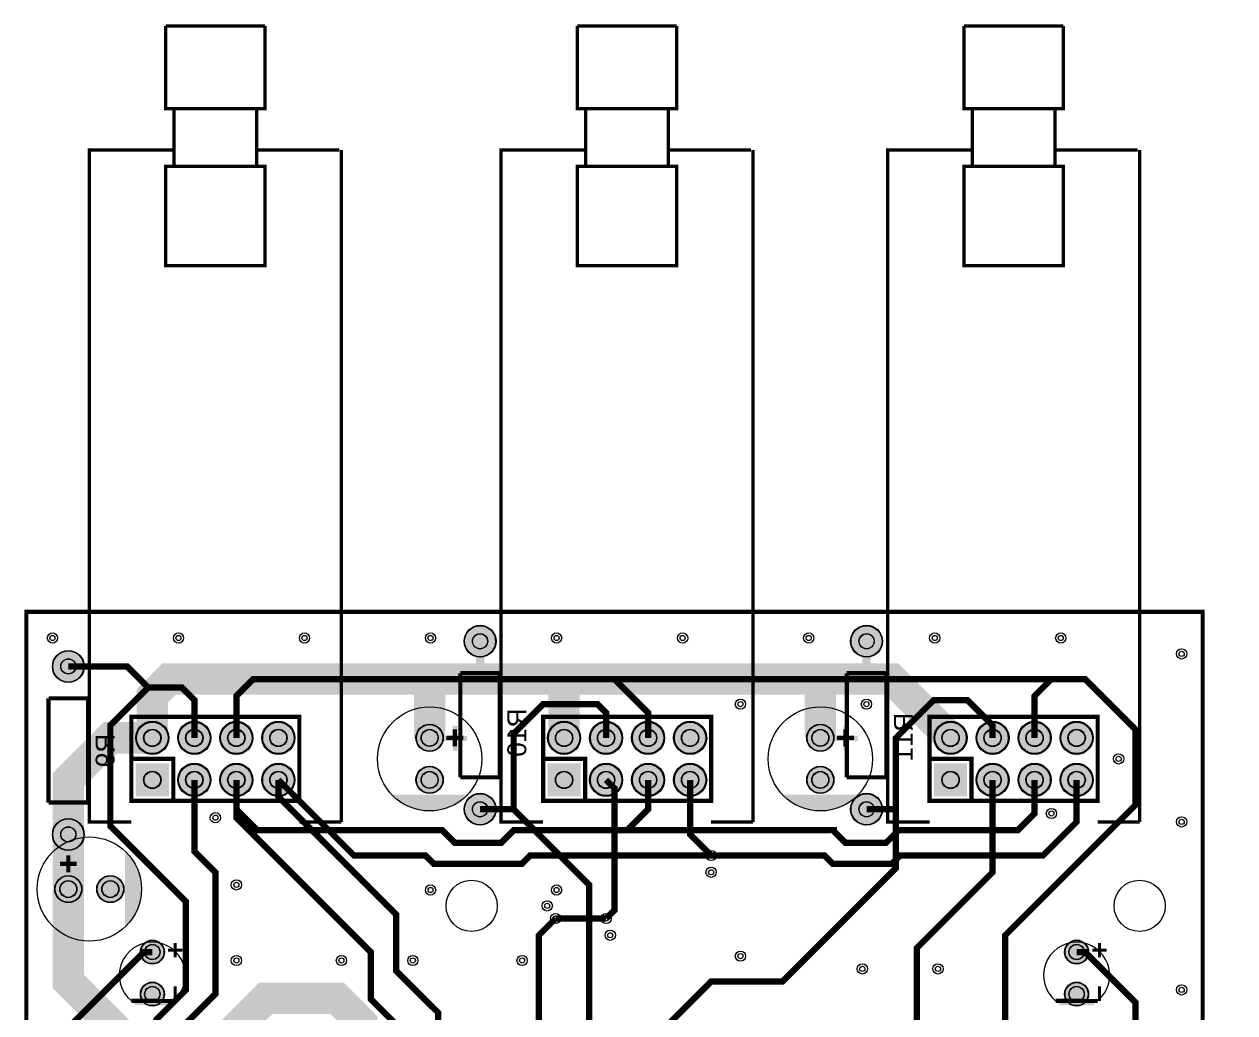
# Model space of a CAD drawing. Header units: millimetres. Extents: x -29 to 100, y 0 to 173.
# Drawn here: x -0.1 to 73.1, y 112.9 to 172.7 of the extents above; entities that cross this region are included whole.
import ezdxf

# ---------------------------------------------------------------- set-up
doc = ezdxf.new("R2010")
doc.units = ezdxf.units.MM
for name, color, linetype, true_color in [('BoardOutLine', 7, 'Continuous', 0xff00ff), ('BottomLayer', 7, 'Continuous', 0x0000ff), ('BottomSilkLayer', 7, 'Continuous', 0x66cc33), ('BottomSolderMaskLayer', 7, 'Continuous', 0xaa00ff), ('Document', 7, 'Continuous', 0xffffff), ('Hole', 7, 'Continuous', 0x222222), ('Inner2', 7, 'Continuous', 0x008000), ('Multi-Layer', 7, 'Continuous', 0xc0c0c0), ('TopLayer', 7, 'Continuous', 0xff0000), ('TopSilkLayer', 7, 'Continuous', 0xffcc00), ('TopSolderMaskLayer', 7, 'Continuous', 0x800080)]:
    doc.layers.add(name, color=color, linetype=linetype, true_color=true_color)
doc.styles.get("Standard").update_dxf_attribs({"font": 'arial.ttf'})

msp = doc.modelspace()

# ---------------------------------------------------------------- hatches: boundary and pattern name
at = {"layer": 'BottomSolderMaskLayer'}
for points in [[(26.467, 135.382, 1), (28.397, 135.382, 1)], [(49.835, 135.382, 1), (51.765, 135.382, 1)], [(1.575, 133.858, 1), (3.505, 133.858, 1)], [(6.619, 129.54, 1), (8.621, 129.54, 1)], [(9.159, 129.54, 1), (11.161, 129.54, 1)], [(11.699, 129.54, 1), (13.701, 129.54, 1)], [(14.239, 129.54, 1), (16.241, 129.54, 1)], [(23.559, 129.54, 1), (25.209, 129.54, 1)], [(31.511, 129.54, 1), (33.513, 129.54, 1)], [(34.051, 129.54, 1), (36.053, 129.54, 1)], [(36.591, 129.54, 1), (38.593, 129.54, 1)], [(39.131, 129.54, 1), (41.133, 129.54, 1)], [(47.181, 129.54, 1), (48.831, 129.54, 1)], [(54.879, 129.54, 1), (56.881, 129.54, 1)], [(57.419, 129.54, 1), (59.421, 129.54, 1)], [(59.959, 129.54, 1), (61.961, 129.54, 1)], [(62.499, 129.54, 1), (64.501, 129.54, 1)], [(6.619, 128.001), (8.621, 128.001), (8.621, 125.999), (6.619, 125.999)], [(9.159, 127, 1), (11.161, 127, 1)], [(11.699, 127, 1), (13.701, 127, 1)], [(14.239, 127, 1), (16.241, 127, 1)], [(23.559, 127, 1), (25.209, 127, 1)], [(31.511, 128.001), (33.513, 128.001), (33.513, 125.999), (31.511, 125.999)], [(34.051, 127, 1), (36.053, 127, 1)], [(36.591, 127, 1), (38.593, 127, 1)], [(39.131, 127, 1), (41.133, 127, 1)], [(47.181, 127, 1), (48.831, 127, 1)], [(54.879, 128.001), (56.881, 128.001), (56.881, 125.999), (54.879, 125.999)], [(57.419, 127, 1), (59.421, 127, 1)], [(59.959, 127, 1), (61.961, 127, 1)], [(62.499, 127, 1), (64.501, 127, 1)], [(26.467, 125.222, 1), (28.397, 125.222, 1)], [(49.835, 125.222, 1), (51.765, 125.222, 1)], [(1.575, 123.698, 1), (3.505, 123.698, 1)], [(1.715, 120.396, 1), (3.365, 120.396, 1)], [(4.255, 120.396, 1), (5.905, 120.396, 1)], [(6.895, 116.586, 1), (8.345, 116.586, 1)], [(62.775, 116.586, 1), (64.226, 116.586, 1)], [(6.895, 114.046, 1), (8.345, 114.046, 1)], [(62.775, 114.046, 1), (64.226, 114.046, 1)]]:
    msp.add_hatch(color=256, dxfattribs=at).paths.add_polyline_path(points)
at = {"layer": 'Document'}
for points in [[(25.136, 129.651), (26.636, 129.651), (26.636, 129.351), (25.136, 129.351)], [(26.084, 130.27), (26.084, 128.77), (25.784, 128.77), (25.784, 130.27)], [(48.758, 129.651), (50.258, 129.651), (50.258, 129.351), (48.758, 129.351)], [(49.706, 130.27), (49.706, 128.77), (49.406, 128.77), (49.406, 130.27)], [(2.429, 121.148), (2.429, 122.648), (2.729, 122.648), (2.729, 121.148)], [(1.81, 122.096), (3.31, 122.096), (3.31, 121.796), (1.81, 121.796)], [(9.096, 116.259), (9.096, 117.139), (8.906, 117.139), (8.906, 116.259)], [(64.976, 116.259), (64.976, 117.139), (64.786, 117.139), (64.786, 116.259)], [(9.441, 116.793), (8.561, 116.793), (8.561, 116.603), (9.441, 116.603)], [(65.321, 116.793), (64.441, 116.793), (64.441, 116.603), (65.321, 116.603)], [(9.096, 113.636), (9.096, 114.516), (8.906, 114.516), (8.906, 113.636)], [(64.976, 113.636), (64.976, 114.516), (64.786, 114.516), (64.786, 113.636)], [(8.68, 113.676), (6.56, 113.676), (6.56, 113.386), (6.57, 113.386), (8.68, 113.356)], [(64.56, 113.676), (62.44, 113.676), (62.44, 113.386), (62.45, 113.386), (64.56, 113.356)]]:
    msp.add_hatch(color=256, dxfattribs=at).paths.add_polyline_path(points)
at = {"layer": 'Multi-Layer'}
for points in [[(26.492, 135.382, 1), (28.372, 135.382, 1)], [(49.86, 135.382, 1), (51.74, 135.382, 1)], [(1.6, 133.858, 1), (3.48, 133.858, 1)], [(6.67, 129.54, 1), (8.57, 129.54, 1)], [(9.21, 129.54, 1), (11.11, 129.54, 1)], [(11.75, 129.54, 1), (13.65, 129.54, 1)], [(14.29, 129.54, 1), (16.19, 129.54, 1)], [(23.584, 129.54, 1), (25.184, 129.54, 1)], [(31.562, 129.54, 1), (33.462, 129.54, 1)], [(34.102, 129.54, 1), (36.002, 129.54, 1)], [(36.642, 129.54, 1), (38.542, 129.54, 1)], [(39.182, 129.54, 1), (41.082, 129.54, 1)], [(47.206, 129.54, 1), (48.806, 129.54, 1)], [(54.93, 129.54, 1), (56.83, 129.54, 1)], [(57.47, 129.54, 1), (59.37, 129.54, 1)], [(60.01, 129.54, 1), (61.91, 129.54, 1)], [(62.55, 129.54, 1), (64.45, 129.54, 1)], [(6.67, 127.95), (8.57, 127.95), (8.57, 126.05), (6.67, 126.05)], [(9.21, 127, 1), (11.11, 127, 1)], [(11.75, 127, 1), (13.65, 127, 1)], [(14.29, 127, 1), (16.19, 127, 1)], [(23.584, 127, 1), (25.184, 127, 1)], [(31.562, 127.95), (33.462, 127.95), (33.462, 126.05), (31.562, 126.05)], [(34.102, 127, 1), (36.002, 127, 1)], [(36.642, 127, 1), (38.542, 127, 1)], [(39.182, 127, 1), (41.082, 127, 1)], [(47.206, 127, 1), (48.806, 127, 1)], [(54.93, 127.95), (56.83, 127.95), (56.83, 126.05), (54.93, 126.05)], [(57.47, 127, 1), (59.37, 127, 1)], [(60.01, 127, 1), (61.91, 127, 1)], [(62.55, 127, 1), (64.45, 127, 1)], [(26.492, 125.222, 1), (28.372, 125.222, 1)], [(49.86, 125.222, 1), (51.74, 125.222, 1)], [(1.6, 123.698, 1), (3.48, 123.698, 1)], [(1.74, 120.396, 1), (3.34, 120.396, 1)], [(4.28, 120.396, 1), (5.88, 120.396, 1)], [(6.92, 116.586, 1), (8.32, 116.586, 1)], [(62.8, 116.586, 1), (64.2, 116.586, 1)], [(6.92, 114.046, 1), (8.32, 114.046, 1)], [(62.8, 114.046, 1), (64.2, 114.046, 1)]]:
    msp.add_hatch(color=256, dxfattribs=at).paths.add_polyline_path(points)
at = {"layer": 'TopSilkLayer'}
for points in [[(26.67, 126.111), (26.616, 126.053), (26.561, 125.996), (26.504, 125.941), (26.446, 125.887), (26.386, 125.835), (26.325, 125.784), (26.263, 125.735), (26.2, 125.687), (26.135, 125.642), (26.069, 125.597), (26.003, 125.555), (25.935, 125.514), (25.866, 125.475), (25.796, 125.438), (25.725, 125.402), (25.653, 125.369), (25.58, 125.337), (25.507, 125.307), (25.433, 125.279), (25.358, 125.253), (25.282, 125.229), (25.206, 125.207), (25.13, 125.187), (25.052, 125.169), (24.975, 125.152), (24.897, 125.138), (24.819, 125.126), (24.74, 125.116), (24.661, 125.108), (24.582, 125.102), (24.503, 125.098), (24.424, 125.096), (24.344, 125.096), (24.265, 125.098), (24.186, 125.102), (24.107, 125.108), (24.028, 125.116), (23.95, 125.126), (23.871, 125.138), (23.793, 125.152), (23.716, 125.169), (23.639, 125.187), (23.562, 125.207), (23.486, 125.229), (23.41, 125.253), (23.335, 125.279), (23.261, 125.307), (23.188, 125.337), (23.115, 125.369), (23.043, 125.402), (22.972, 125.438), (22.902, 125.475), (22.833, 125.514), (22.766, 125.555), (22.699, 125.597), (22.633, 125.642), (22.568, 125.687), (22.505, 125.735), (22.443, 125.784), (22.382, 125.835), (22.322, 125.887), (22.264, 125.941), (22.207, 125.996), (22.152, 126.053), (22.098, 126.111)], [(50.292, 126.111), (50.238, 126.053), (50.183, 125.996), (50.126, 125.941), (50.068, 125.887), (50.008, 125.835), (49.947, 125.784), (49.885, 125.735), (49.822, 125.687), (49.757, 125.642), (49.692, 125.597), (49.625, 125.555), (49.557, 125.514), (49.488, 125.475), (49.418, 125.438), (49.347, 125.402), (49.275, 125.369), (49.202, 125.337), (49.129, 125.307), (49.055, 125.279), (48.98, 125.253), (48.904, 125.229), (48.828, 125.207), (48.752, 125.187), (48.674, 125.169), (48.597, 125.152), (48.519, 125.138), (48.441, 125.126), (48.362, 125.116), (48.283, 125.108), (48.204, 125.102), (48.125, 125.098), (48.046, 125.096), (47.966, 125.096), (47.887, 125.098), (47.808, 125.102), (47.729, 125.108), (47.65, 125.116), (47.572, 125.126), (47.493, 125.138), (47.415, 125.152), (47.338, 125.169), (47.261, 125.187), (47.184, 125.207), (47.108, 125.229), (47.032, 125.253), (46.957, 125.279), (46.883, 125.307), (46.81, 125.337), (46.737, 125.369), (46.665, 125.402), (46.595, 125.438), (46.525, 125.475), (46.456, 125.514), (46.388, 125.555), (46.321, 125.597), (46.255, 125.642), (46.19, 125.687), (46.127, 125.735), (46.065, 125.784), (46.004, 125.835), (45.944, 125.887), (45.886, 125.941), (45.829, 125.996), (45.774, 126.053), (45.72, 126.111)], [(5.969, 122.682), (6.027, 122.628), (6.084, 122.573), (6.139, 122.516), (6.193, 122.458), (6.245, 122.399), (6.296, 122.338), (6.345, 122.275), (6.393, 122.212), (6.439, 122.147), (6.483, 122.082), (6.525, 122.015), (6.566, 121.947), (6.605, 121.878), (6.642, 121.808), (6.678, 121.737), (6.711, 121.665), (6.743, 121.592), (6.773, 121.519), (6.801, 121.445), (6.827, 121.37), (6.851, 121.295), (6.873, 121.218), (6.893, 121.142), (6.912, 121.065), (6.928, 120.987), (6.942, 120.909), (6.954, 120.831), (6.964, 120.752), (6.973, 120.673), (6.979, 120.594), (6.983, 120.515), (6.985, 120.436), (6.985, 120.357), (6.983, 120.277), (6.979, 120.198), (6.973, 120.119), (6.964, 120.04), (6.954, 119.962), (6.942, 119.883), (6.928, 119.805), (6.912, 119.728), (6.893, 119.651), (6.873, 119.574), (6.851, 119.498), (6.827, 119.422), (6.801, 119.348), (6.773, 119.273), (6.743, 119.2), (6.711, 119.127), (6.678, 119.056), (6.642, 118.985), (6.605, 118.915), (6.566, 118.846), (6.525, 118.778), (6.483, 118.711), (6.439, 118.645), (6.393, 118.58), (6.345, 118.517), (6.296, 118.455), (6.245, 118.394), (6.193, 118.334), (6.139, 118.276), (6.084, 118.219), (6.027, 118.164), (5.969, 118.11)]]:
    msp.add_hatch(color=256, dxfattribs=at).paths.add_polyline_path(points)
at = {"layer": 'TopSolderMaskLayer'}
for points in [[(26.467, 135.382, 1), (28.397, 135.382, 1)], [(49.835, 135.382, 1), (51.765, 135.382, 1)], [(1.575, 133.858, 1), (3.505, 133.858, 1)], [(6.619, 129.54, 1), (8.621, 129.54, 1)], [(9.159, 129.54, 1), (11.161, 129.54, 1)], [(11.699, 129.54, 1), (13.701, 129.54, 1)], [(14.239, 129.54, 1), (16.241, 129.54, 1)], [(23.559, 129.54, 1), (25.209, 129.54, 1)], [(31.511, 129.54, 1), (33.513, 129.54, 1)], [(34.051, 129.54, 1), (36.053, 129.54, 1)], [(36.591, 129.54, 1), (38.593, 129.54, 1)], [(39.131, 129.54, 1), (41.133, 129.54, 1)], [(47.181, 129.54, 1), (48.831, 129.54, 1)], [(54.879, 129.54, 1), (56.881, 129.54, 1)], [(57.419, 129.54, 1), (59.421, 129.54, 1)], [(59.959, 129.54, 1), (61.961, 129.54, 1)], [(62.499, 129.54, 1), (64.501, 129.54, 1)], [(6.619, 128.001), (8.621, 128.001), (8.621, 125.999), (6.619, 125.999)], [(9.159, 127, 1), (11.161, 127, 1)], [(11.699, 127, 1), (13.701, 127, 1)], [(14.239, 127, 1), (16.241, 127, 1)], [(23.559, 127, 1), (25.209, 127, 1)], [(31.511, 128.001), (33.513, 128.001), (33.513, 125.999), (31.511, 125.999)], [(34.051, 127, 1), (36.053, 127, 1)], [(36.591, 127, 1), (38.593, 127, 1)], [(39.131, 127, 1), (41.133, 127, 1)], [(47.181, 127, 1), (48.831, 127, 1)], [(54.879, 128.001), (56.881, 128.001), (56.881, 125.999), (54.879, 125.999)], [(57.419, 127, 1), (59.421, 127, 1)], [(59.959, 127, 1), (61.961, 127, 1)], [(62.499, 127, 1), (64.501, 127, 1)], [(26.467, 125.222, 1), (28.397, 125.222, 1)], [(49.835, 125.222, 1), (51.765, 125.222, 1)], [(1.575, 123.698, 1), (3.505, 123.698, 1)], [(1.715, 120.396, 1), (3.365, 120.396, 1)], [(4.255, 120.396, 1), (5.905, 120.396, 1)], [(6.895, 116.586, 1), (8.345, 116.586, 1)], [(62.775, 116.586, 1), (64.226, 116.586, 1)], [(6.895, 114.046, 1), (8.345, 114.046, 1)], [(62.775, 114.046, 1), (64.226, 114.046, 1)]]:
    msp.add_hatch(color=256, dxfattribs=at).paths.add_polyline_path(points)

# ---------------------------------------------------------------- linework, layer by layer
at = {"layer": 'BoardOutLine', "const_width": 0.254}
msp.add_lwpolyline([(0, 0), (71.12, 0), (71.12, 137.16), (0, 137.16), (0, 0)], close=True, dxfattribs=at)
at = {"layer": 'BottomLayer'}
for points, const_width in [([(2.54, 120.396), (2.54, 127), (5.08, 129.54), (7.62, 129.54)], 1.905), ([(63.5, 127), (63.5, 124.46), (61.468, 122.428), (52.837, 122.428), (52.329, 121.92), (48.768, 121.92), (48.26, 122.428), (30.467, 122.428), (29.959, 121.92), (24.638, 121.92), (24.13, 122.428), (19.812, 122.428), (15.24, 127)], 0.381), ([(11.938, 111.252), (6.096, 111.252), (2.54, 114.808), (2.54, 120.396)], 1.905), ([(32.004, 118.618), (35.052, 118.618)], 0.381), ([(11.938, 111.252), (14.478, 113.792), (18.796, 113.792), (20.28, 112.308), (20.28, 110.744)], 1.905)]:
    msp.add_lwpolyline(points, dxfattribs=dict(at, const_width=const_width))
at = {"layer": 'BottomSilkLayer', "const_width": 0.254}
for points in [[(28.626, 133.452), (26.238, 133.452)], [(26.238, 133.452), (26.238, 127.153)], [(28.626, 127.153), (28.626, 133.452)], [(51.994, 133.452), (49.606, 133.452)], [(49.606, 133.452), (49.606, 127.153)], [(51.994, 127.153), (51.994, 133.452)], [(3.734, 131.928), (1.346, 131.928)], [(1.346, 131.928), (1.346, 125.629)], [(3.734, 125.629), (3.734, 131.928)], [(26.238, 127.153), (28.626, 127.153)], [(49.606, 127.153), (51.994, 127.153)], [(1.346, 125.629), (3.734, 125.629)]]:
    msp.add_lwpolyline(points, dxfattribs=at)
at = {"layer": 'BottomSolderMaskLayer'}
for centre, radius in [((27.432, 135.382), 0.965), ((50.8, 135.382), 0.965), ((27.432, 135.382), 0.462), ((50.8, 135.382), 0.462), ((2.54, 133.858), 0.965), ((2.54, 133.858), 0.462), ((7.62, 129.54), 1.001), ((10.16, 129.54), 1.001), ((12.7, 129.54), 1.001), ((15.24, 129.54), 1.001), ((24.384, 129.54), 0.825), ((32.512, 129.54), 1.001), ((35.052, 129.54), 1.001), ((37.592, 129.54), 1.001), ((40.132, 129.54), 1.001), ((48.006, 129.54), 0.825), ((55.88, 129.54), 1.001), ((58.42, 129.54), 1.001), ((60.96, 129.54), 1.001), ((63.5, 129.54), 1.001), ((7.62, 129.54), 0.527), ((10.16, 129.54), 0.527), ((12.7, 129.54), 0.527), ((15.24, 129.54), 0.527), ((24.384, 129.54), 0.516), ((32.512, 129.54), 0.527), ((35.052, 129.54), 0.527), ((37.592, 129.54), 0.527), ((40.132, 129.54), 0.527), ((48.006, 129.54), 0.516), ((55.88, 129.54), 0.527), ((58.42, 129.54), 0.527), ((60.96, 129.54), 0.527), ((63.5, 129.54), 0.527), ((7.62, 127), 0.527), ((10.16, 127), 1.001), ((10.16, 127), 0.527), ((12.7, 127), 1.001), ((12.7, 127), 0.527), ((15.24, 127), 1.001), ((15.24, 127), 0.527), ((24.384, 127), 0.825), ((24.384, 127), 0.516), ((32.512, 127), 0.527), ((35.052, 127), 1.001), ((35.052, 127), 0.527), ((37.592, 127), 1.001), ((37.592, 127), 0.527), ((40.132, 127), 1.001), ((40.132, 127), 0.527), ((48.006, 127), 0.825), ((48.006, 127), 0.516), ((55.88, 127), 0.527), ((58.42, 127), 1.001), ((58.42, 127), 0.527), ((60.96, 127), 1.001), ((60.96, 127), 0.527), ((63.5, 127), 1.001), ((63.5, 127), 0.527), ((27.432, 125.222), 0.965), ((50.8, 125.222), 0.965), ((27.432, 125.222), 0.462), ((50.8, 125.222), 0.462), ((2.54, 123.698), 0.965), ((2.54, 123.698), 0.462), ((2.54, 120.396), 0.825), ((2.54, 120.396), 0.516), ((5.08, 120.396), 0.825), ((5.08, 120.396), 0.516), ((7.62, 116.586), 0.725), ((63.5, 116.586), 0.725), ((7.62, 116.586), 0.466), ((63.5, 116.586), 0.466), ((7.62, 114.046), 0.725), ((7.62, 114.046), 0.466), ((63.5, 114.046), 0.725), ((63.5, 114.046), 0.466)]:
    msp.add_circle(centre, radius, dxfattribs=at)
at = {"layer": 'Hole'}
for centre in [(1.58, 135.58), (9.2, 135.58), (16.82, 135.58), (24.44, 135.58), (32.06, 135.58), (39.68, 135.58), (47.3, 135.58), (54.92, 135.58), (62.54, 135.58), (69.85, 134.62), (43.172, 131.58), (50.792, 131.58), (66.04, 128.27), (11.43, 124.714), (61.976, 124.968), (69.85, 124.46), (41.402, 122.428), (41.402, 121.412), (12.7, 120.65), (24.44, 120.34), (32.06, 120.34), (31.496, 119.38), (32.004, 118.618), (35.052, 118.618), (35.306, 117.602), (43.172, 116.34), (12.7, 116.078), (19.05, 116.078), (23.368, 116.078), (29.972, 116.078), (50.546, 115.57), (55.118, 115.57), (69.85, 114.3)]:
    msp.add_circle(centre, 0.155, dxfattribs=at)
at = {"layer": 'Inner2'}
for points, const_width in [([(27.432, 135.382), (27.432, 133.096)], 0.508), ([(50.8, 135.382), (50.8, 133.096)], 0.508), ([(7.62, 129.54), (7.62, 132.08), (8.636, 133.096), (52.324, 133.096), (55.88, 129.54)], 1.905), ([(24.384, 129.54), (24.384, 133.096)], 1.905), ([(32.512, 129.54), (32.512, 133.096)], 1.905), ([(48.006, 129.54), (48.006, 133.096)], 1.905), ([(12.7, 127), (12.7, 125.222), (13.97, 123.952), (25.146, 123.952), (25.908, 123.19), (28.702, 123.19), (29.464, 123.952), (36.322, 123.952), (37.592, 125.222), (37.592, 127)], 0.381), ([(36.322, 123.952), (48.825, 123.952), (48.825, 123.896), (49.53, 123.19), (51.974, 123.19), (52.736, 123.952), (59.944, 123.952), (60.96, 124.968), (60.96, 127)], 0.381)]:
    msp.add_lwpolyline(points, dxfattribs=dict(at, const_width=const_width))
at = {"layer": 'Multi-Layer'}
for centre, radius in [((27.432, 135.382), 0.94), ((50.8, 135.382), 0.94), ((1.58, 135.58), 0.31), ((9.2, 135.58), 0.31), ((16.82, 135.58), 0.31), ((24.44, 135.58), 0.31), ((27.432, 135.382), 0.45), ((32.06, 135.58), 0.31), ((39.68, 135.58), 0.31), ((47.3, 135.58), 0.31), ((50.8, 135.382), 0.45), ((54.92, 135.58), 0.31), ((62.54, 135.58), 0.31), ((2.54, 133.858), 0.94), ((69.85, 134.62), 0.31), ((2.54, 133.858), 0.45), ((43.172, 131.58), 0.31), ((50.792, 131.58), 0.31), ((7.62, 129.54), 0.95), ((10.16, 129.54), 0.95), ((12.7, 129.54), 0.95), ((15.24, 129.54), 0.95), ((24.384, 129.54), 0.8), ((32.512, 129.54), 0.95), ((35.052, 129.54), 0.95), ((37.592, 129.54), 0.95), ((40.132, 129.54), 0.95), ((48.006, 129.54), 0.8), ((55.88, 129.54), 0.95), ((58.42, 129.54), 0.95), ((60.96, 129.54), 0.95), ((63.5, 129.54), 0.95), ((7.62, 129.54), 0.5), ((10.16, 129.54), 0.5), ((12.7, 129.54), 0.5), ((15.24, 129.54), 0.5), ((24.384, 129.54), 0.5), ((32.512, 129.54), 0.5), ((35.052, 129.54), 0.5), ((37.592, 129.54), 0.5), ((40.132, 129.54), 0.5), ((48.006, 129.54), 0.5), ((55.88, 129.54), 0.5), ((58.42, 129.54), 0.5), ((60.96, 129.54), 0.5), ((63.5, 129.54), 0.5), ((66.04, 128.27), 0.31), ((7.62, 127), 0.5), ((10.16, 127), 0.95), ((10.16, 127), 0.5), ((12.7, 127), 0.95), ((12.7, 127), 0.5), ((15.24, 127), 0.95), ((15.24, 127), 0.5), ((24.384, 127), 0.8), ((24.384, 127), 0.5), ((32.512, 127), 0.5), ((35.052, 127), 0.95), ((35.052, 127), 0.5), ((37.592, 127), 0.95), ((37.592, 127), 0.5), ((40.132, 127), 0.95), ((40.132, 127), 0.5), ((48.006, 127), 0.8), ((48.006, 127), 0.5), ((55.88, 127), 0.5), ((58.42, 127), 0.95), ((58.42, 127), 0.5), ((60.96, 127), 0.95), ((60.96, 127), 0.5), ((63.5, 127), 0.95), ((63.5, 127), 0.5), ((27.432, 125.222), 0.94), ((50.8, 125.222), 0.94), ((27.432, 125.222), 0.45), ((50.8, 125.222), 0.45), ((61.976, 124.968), 0.31), ((2.54, 123.698), 0.94), ((11.43, 124.714), 0.31), ((69.85, 124.46), 0.31), ((2.54, 123.698), 0.45), ((41.402, 122.428), 0.31), ((41.402, 121.412), 0.31), ((2.54, 120.396), 0.8), ((2.54, 120.396), 0.5), ((5.08, 120.396), 0.8), ((5.08, 120.396), 0.5), ((12.7, 120.65), 0.31), ((26.924, 119.38), 1.55), ((67.31, 119.38), 1.55), ((24.44, 120.34), 0.31), ((32.06, 120.34), 0.31), ((31.496, 119.38), 0.31), ((32.004, 118.618), 0.31), ((35.052, 118.618), 0.31), ((35.306, 117.602), 0.31), ((7.62, 116.586), 0.7), ((63.5, 116.586), 0.7), ((7.62, 116.586), 0.45), ((12.7, 116.078), 0.31), ((19.05, 116.078), 0.31), ((23.368, 116.078), 0.31), ((29.972, 116.078), 0.31), ((43.172, 116.34), 0.31), ((63.5, 116.586), 0.45), ((50.546, 115.57), 0.31), ((55.118, 115.57), 0.31), ((7.62, 114.046), 0.7), ((7.62, 114.046), 0.45), ((63.5, 114.046), 0.7), ((63.5, 114.046), 0.45), ((69.85, 114.3), 0.31)]:
    msp.add_circle(centre, radius, dxfattribs=at)
at = {"layer": 'TopLayer', "const_width": 0.381}
for points in [[(2.54, 133.858), (6.096, 133.858), (7.366, 132.588)], [(12.7, 129.54), (12.7, 132.08), (13.716, 133.096), (35.56, 133.096), (37.592, 131.064), (37.592, 129.54)], [(35.56, 133.096), (61.976, 133.096)], [(59.182, 79.502), (59.182, 81.534), (57.15, 83.566), (57.15, 97.79), (59.182, 99.822), (59.182, 105.156), (58.42, 105.918), (58.42, 107.831), (59.182, 108.593), (59.182, 117.602), (67.056, 125.476), (67.056, 130.048), (64.008, 133.096), (61.976, 133.096), (60.96, 132.08), (60.96, 129.54)], [(10.16, 129.54), (10.16, 131.826), (9.398, 132.588), (7.366, 132.588), (5.08, 130.302), (5.08, 124.206), (9.652, 119.634), (9.652, 114.3), (7.874, 112.522), (7.874, 105.41), (2.54, 100.076), (2.54, 88.646)], [(44.196, 69.596), (44.196, 81.534), (33.02, 92.71), (33.02, 100.262), (34.036, 101.278), (34.036, 120.65), (29.464, 125.222), (29.464, 129.794), (31.242, 131.572), (34.544, 131.572), (35.052, 131.064), (35.052, 129.54)], [(36.576, 7.62), (36.576, 26.67), (40.386, 30.48), (40.386, 38.862), (36.576, 42.672), (36.576, 57.404), (52.578, 73.406), (52.578, 80.518), (36.576, 96.52), (36.576, 109.982), (41.402, 114.808), (45.72, 114.808), (52.578, 121.666), (52.578, 129.54), (54.864, 131.826), (56.896, 131.826), (58.42, 130.302), (58.42, 129.54)], [(34.036, 33.02), (34.036, 38.1), (28.702, 43.434), (28.702, 63.754), (30.226, 65.278), (30.226, 69.088), (28.702, 70.612), (28.956, 94.488), (26.67, 96.774), (21.082, 96.774), (9.398, 108.458), (9.398, 112.014), (11.43, 114.046), (11.43, 121.412), (10.16, 122.682), (10.16, 127)], [(20.828, 100.838), (20.828, 106.68), (22.606, 108.458), (22.606, 111.961), (20.828, 113.739), (20.828, 116.586), (12.7, 124.714), (12.7, 127)], [(22.352, 99.314), (22.352, 105.354), (24.892, 107.894), (24.892, 112.927), (22.352, 115.467), (22.352, 118.872), (15.24, 125.984), (15.24, 127)], [(35.052, 127), (35.56, 126.492), (35.56, 119.126), (35.052, 118.618)], [(40.132, 127), (40.132, 123.698), (41.402, 122.428)], [(58.42, 127), (58.42, 121.412), (53.848, 116.84), (53.848, 85.852)], [(27.432, 125.222), (29.464, 125.222)], [(50.8, 125.222), (52.578, 125.222)], [(36.576, 33.02), (36.576, 37.846), (30.734, 43.688), (30.734, 63.246), (32.004, 64.516), (32.004, 70.104), (30.988, 71.12), (30.988, 117.602), (32.004, 118.618)], [(1.778, 111.252), (7.112, 116.586), (7.62, 116.586)], [(67.056, 111.252), (67.056, 113.538), (64.008, 116.586), (63.5, 116.586)]]:
    msp.add_lwpolyline(points, dxfattribs=at)
at = {"layer": 'TopSilkLayer'}
for points, const_width in [([(8.93, 167.6), (8.43, 167.6), (8.43, 172.6)], 0.2), ([(8.43, 172.6), (14.43, 172.6)], 0.2), ([(8.93, 167.6), (14.43, 167.6), (14.43, 172.6)], 0.2), ([(33.822, 167.6), (33.322, 167.6), (33.322, 172.6)], 0.2), ([(33.322, 172.6), (39.322, 172.6)], 0.2), ([(33.822, 167.6), (39.322, 167.6), (39.322, 172.6)], 0.2), ([(57.19, 167.6), (56.69, 167.6), (56.69, 172.6)], 0.2), ([(56.69, 172.6), (62.69, 172.6)], 0.2), ([(57.19, 167.6), (62.69, 167.6), (62.69, 172.6)], 0.2), ([(8.93, 164.1), (8.93, 167.6)], 0.2), ([(13.93, 164.1), (13.93, 167.6)], 0.2), ([(33.822, 164.1), (33.822, 167.6)], 0.2), ([(38.822, 164.1), (38.822, 167.6)], 0.2), ([(57.19, 164.1), (57.19, 167.6)], 0.2), ([(62.19, 164.1), (62.19, 167.6)], 0.2), ([(6.35, 124.46), (3.81, 124.46), (3.81, 165.1), (8.93, 165.1)], 0.2), ([(13.93, 165.1), (18.93, 165.1)], 0.2), ([(19.05, 165.1), (19.05, 124.46)], 0.2), ([(31.242, 124.46), (28.702, 124.46), (28.702, 165.1), (33.822, 165.1)], 0.2), ([(38.822, 165.1), (43.822, 165.1)], 0.2), ([(43.942, 165.1), (43.942, 124.46)], 0.2), ([(54.61, 124.46), (52.07, 124.46), (52.07, 165.1), (57.19, 165.1)], 0.2), ([(62.19, 165.1), (67.19, 165.1)], 0.2), ([(67.31, 165.1), (67.31, 124.46)], 0.2), ([(26.416, 129.54), (25.4, 129.54)], 0.254), ([(25.908, 130.048), (25.908, 129.032)], 0.254), ([(50.038, 129.54), (49.022, 129.54)], 0.254), ([(49.53, 130.048), (49.53, 129.032)], 0.254), ([(8.89, 125.73), (8.89, 128.27), (6.35, 128.27)], 0.254), ([(33.782, 125.73), (33.782, 128.27), (31.242, 128.27)], 0.254), ([(57.15, 125.73), (57.15, 128.27), (54.61, 128.27)], 0.254), ([(16.51, 124.46), (19.05, 124.46)], 0.2), ([(41.402, 124.46), (43.942, 124.46)], 0.2), ([(64.77, 124.46), (67.31, 124.46)], 0.2), ([(2.54, 122.428), (2.54, 121.412)], 0.254), ([(2.032, 121.92), (3.048, 121.92)], 0.254), ([(6.35, 113.635), (8.898, 113.629)], 0.254), ([(62.23, 113.635), (64.778, 113.629)], 0.254)]:
    msp.add_lwpolyline(points, dxfattribs=dict(at, const_width=const_width))
for points, const_width in [([(11.43, 164.1), (8.43, 164.1), (8.43, 158.1), (14.43, 158.1), (14.43, 164.1), (11.43, 164.1)], 0.2), ([(36.322, 164.1), (33.322, 164.1), (33.322, 158.1), (39.322, 158.1), (39.322, 164.1), (36.322, 164.1)], 0.2), ([(59.69, 164.1), (56.69, 164.1), (56.69, 158.1), (62.69, 158.1), (62.69, 164.1), (59.69, 164.1)], 0.2), ([(6.35, 125.73), (16.51, 125.73), (16.51, 130.81), (6.35, 130.81), (6.35, 125.73)], 0.254), ([(31.242, 125.73), (41.402, 125.73), (41.402, 130.81), (31.242, 130.81), (31.242, 125.73)], 0.254), ([(54.61, 125.73), (64.77, 125.73), (64.77, 130.81), (54.61, 130.81), (54.61, 125.73)], 0.254)]:
    msp.add_lwpolyline(points, close=True, dxfattribs=dict(at, const_width=const_width))
for centre in [(24.384, 128.27), (48.006, 128.27), (3.81, 120.396)]:
    msp.add_circle(centre, 3.15, dxfattribs=at)
for centre in [(7.618, 115.182), (63.498, 115.182)]:
    msp.add_arc(centre, 2, 309.32595, 230.67405, dxfattribs=at)
at = {"layer": 'TopSolderMaskLayer'}
for centre, radius in [((27.432, 135.382), 0.965), ((50.8, 135.382), 0.965), ((27.432, 135.382), 0.462), ((50.8, 135.382), 0.462), ((2.54, 133.858), 0.965), ((2.54, 133.858), 0.462), ((7.62, 129.54), 1.001), ((10.16, 129.54), 1.001), ((12.7, 129.54), 1.001), ((15.24, 129.54), 1.001), ((24.384, 129.54), 0.825), ((32.512, 129.54), 1.001), ((35.052, 129.54), 1.001), ((37.592, 129.54), 1.001), ((40.132, 129.54), 1.001), ((48.006, 129.54), 0.825), ((55.88, 129.54), 1.001), ((58.42, 129.54), 1.001), ((60.96, 129.54), 1.001), ((63.5, 129.54), 1.001), ((7.62, 129.54), 0.527), ((10.16, 129.54), 0.527), ((12.7, 129.54), 0.527), ((15.24, 129.54), 0.527), ((24.384, 129.54), 0.516), ((32.512, 129.54), 0.527), ((35.052, 129.54), 0.527), ((37.592, 129.54), 0.527), ((40.132, 129.54), 0.527), ((48.006, 129.54), 0.516), ((55.88, 129.54), 0.527), ((58.42, 129.54), 0.527), ((60.96, 129.54), 0.527), ((63.5, 129.54), 0.527), ((7.62, 127), 0.527), ((10.16, 127), 1.001), ((10.16, 127), 0.527), ((12.7, 127), 1.001), ((12.7, 127), 0.527), ((15.24, 127), 1.001), ((15.24, 127), 0.527), ((24.384, 127), 0.825), ((24.384, 127), 0.516), ((32.512, 127), 0.527), ((35.052, 127), 1.001), ((35.052, 127), 0.527), ((37.592, 127), 1.001), ((37.592, 127), 0.527), ((40.132, 127), 1.001), ((40.132, 127), 0.527), ((48.006, 127), 0.825), ((48.006, 127), 0.516), ((55.88, 127), 0.527), ((58.42, 127), 1.001), ((58.42, 127), 0.527), ((60.96, 127), 1.001), ((60.96, 127), 0.527), ((63.5, 127), 1.001), ((63.5, 127), 0.527), ((27.432, 125.222), 0.965), ((50.8, 125.222), 0.965), ((27.432, 125.222), 0.462), ((50.8, 125.222), 0.462), ((2.54, 123.698), 0.965), ((2.54, 123.698), 0.462), ((2.54, 120.396), 0.825), ((2.54, 120.396), 0.516), ((5.08, 120.396), 0.825), ((5.08, 120.396), 0.516), ((7.62, 116.586), 0.725), ((63.5, 116.586), 0.725), ((7.62, 116.586), 0.466), ((63.5, 116.586), 0.466), ((7.62, 114.046), 0.725), ((7.62, 114.046), 0.466), ((63.5, 114.046), 0.725), ((63.5, 114.046), 0.466)]:
    msp.add_circle(centre, radius, dxfattribs=at)

# ---------------------------------------------------------------- texts
at = {"layer": 'BottomSilkLayer', "text_generation_flag": 2}
for s, p in [('R10', (30.226, 131.318)), ('R11', (53.594, 131.064)), ('R9', (5.334, 129.794))]:
    msp.add_text(s, height=1.143, rotation=90, dxfattribs=at).set_placement(p)

doc.saveas('drawing.dxf')
